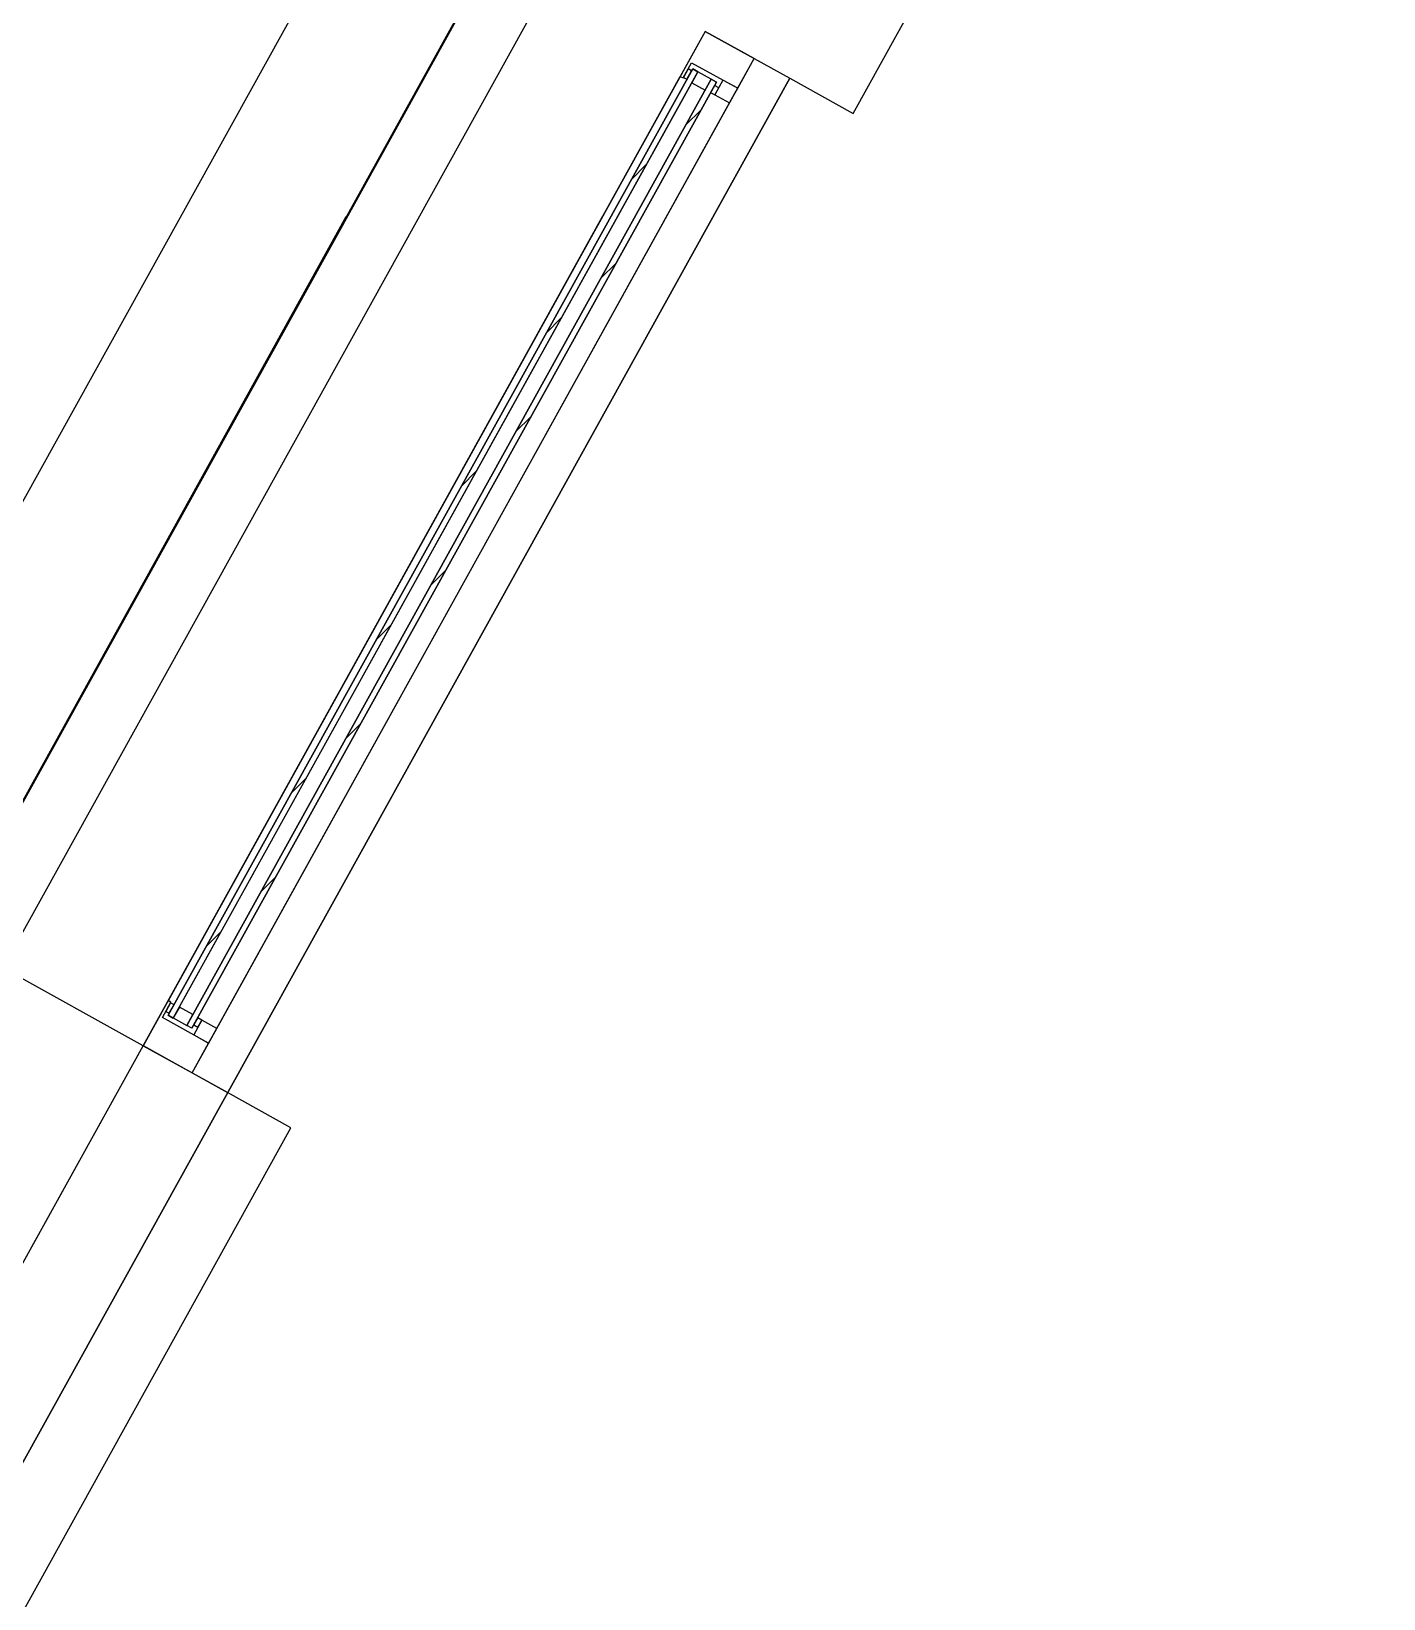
# Model space of a CAD drawing. Header units: metres. Extents: x 2.5 to 42.6, y 0.9 to 31.9.
# Drawn here: x 26.611 to 27.162, y 28.411 to 29.05 of the extents above; entities that cross this region are included whole.
import ezdxf

# ---------------------------------------------------------------- set-up
doc = ezdxf.new("R2010")
doc.units = ezdxf.units.M
for name, color, linetype in [('ARREDI', 9, 'Continuous'), ('INFISSI_VETRATE', 4, 'Continuous'), ('PARETI_STRUTTURE', 7, 'Continuous')]:
    doc.layers.add(name, color=color, linetype=linetype)

msp = doc.modelspace()

# ---------------------------------------------------------------- linework, layer by layer
at = {"layer": 'ARREDI'}
for points in [[(26.80139, 29.08513), (26.58188, 28.6891)], [(26.58631, 28.6979), (26.73944, 28.97417)]]:
    msp.add_lwpolyline(points, dxfattribs=at)
for points in [[(26.89896, 29.02644), (26.90569, 29.03858), (26.88571, 29.04965), (26.87555, 29.03131), (26.87673, 29.03066), (26.88016, 29.03686)], [(26.87878, 29.03437), (26.87686, 29.03091), (26.87828, 29.03012), (26.88019, 29.03359)], [(26.8802, 29.02873), (26.88572, 29.02567), (26.88819, 29.03015), (26.88269, 29.0332)], [(26.89896, 29.02644), (26.89292, 29.02979), (26.88962, 29.02383), (26.89566, 29.02048)], [(26.88791, 29.02478), (26.88962, 29.02383), (26.89121, 29.02669), (26.8895, 29.02764)], [(26.68336, 28.63746), (26.66456, 28.64787), (26.668, 28.65408), (26.66682, 28.65474), (26.65667, 28.63639), (26.67664, 28.62532)], [(26.66594, 28.65037), (26.66736, 28.6496), (26.66928, 28.65306), (26.66786, 28.65383)], [(26.67148, 28.65215), (26.66899, 28.64768), (26.67451, 28.64462), (26.67699, 28.6491)], [(26.68336, 28.63746), (26.68667, 28.64342), (26.68063, 28.64676), (26.67732, 28.64081)], [(26.67892, 28.64771), (26.67734, 28.64485), (26.67903, 28.6439), (26.68063, 28.64676)]]:
    msp.add_lwpolyline(points, close=True, dxfattribs=at)
at = {"layer": 'INFISSI_VETRATE'}
for points in [[(26.87786, 29.0115), (26.88391, 29.01756)], [(26.85564, 28.98928), (26.86169, 28.99534)], [(26.84324, 28.94904), (26.84929, 28.9551)], [(26.82102, 28.92682), (26.82707, 28.93288)], [(26.80861, 28.88658), (26.81467, 28.89263)], [(26.7864, 28.86436), (26.79245, 28.87042)], [(26.77399, 28.82412), (26.78005, 28.83017)], [(26.75178, 28.8019), (26.75783, 28.80795)], [(26.73937, 28.76166), (26.74543, 28.76771)], [(26.71715, 28.73944), (26.72321, 28.74549)], [(26.70475, 28.69919), (26.71081, 28.70525)], [(26.68253, 28.67697), (26.68859, 28.68303)]]:
    msp.add_lwpolyline(points, dxfattribs=at)
at = {"layer": 'PARETI_STRUTTURE'}
for points in [[(19.38141, 15.51047), (19.32425, 15.54215), (27.05998, 29.49888)], [(26.92015, 29.03056), (26.94599, 29.01624), (27.16215, 29.40625)], [(26.52988, 28.71792), (26.7494, 29.11394)], [(26.58631, 28.6979), (26.79627, 29.07671)], [(26.88572, 29.04965), (26.77119, 28.84302)], [(26.88572, 29.04965), (26.92016, 29.03056)], [(26.89566, 29.02048), (26.90569, 29.03858)], [(26.90569, 29.03857), (26.92015, 29.03056)], [(25.92282, 27.23119), (26.92015, 29.03056), (19.66685, 15.94423)], [(26.66683, 28.65473), (26.87555, 29.03131)], [(26.87555, 29.03131), (26.66683, 28.65473)], [(26.67657, 28.64348), (26.89025, 29.029), (26.8882, 29.03016), (26.6745, 28.64461)], [(26.68667, 28.64341), (26.89567, 29.02048)], [(26.6868, 28.64366), (26.89552, 29.02024)], [(26.84388, 28.97417), (19.67451, 16.03927)], [(19.67451, 16.03927), (26.84388, 28.97416)], [(26.77119, 28.84302), (26.65666, 28.63639)], [(26.65666, 28.63639), (26.5995, 28.66807), (26.38954, 28.28927), (26.44671, 28.25757)], [(26.67664, 28.62532), (26.68667, 28.64342)], [(26.67664, 28.62532), (26.6911, 28.6173), (26.65666, 28.63639)], [(26.48114, 28.23849), (26.50697, 28.22417), (26.71693, 28.60299), (26.6911, 28.61731)]]:
    msp.add_lwpolyline(points, dxfattribs=at)
for points in [[(26.88572, 29.04965), (26.65666, 28.6364), (26.67663, 28.62533), (26.90569, 29.03858)], [(26.88268, 29.03321), (26.66899, 28.64768), (26.66693, 28.64882), (26.88061, 29.03435)], [(26.88062, 29.03435), (26.66694, 28.64883), (26.66899, 28.64767), (26.88269, 29.03321)], [(26.67657, 28.64348), (26.6745, 28.64461), (26.8882, 29.03016), (26.89025, 29.029)]]:
    msp.add_lwpolyline(points, close=True, dxfattribs=at)

doc.saveas('drawing.dxf')
